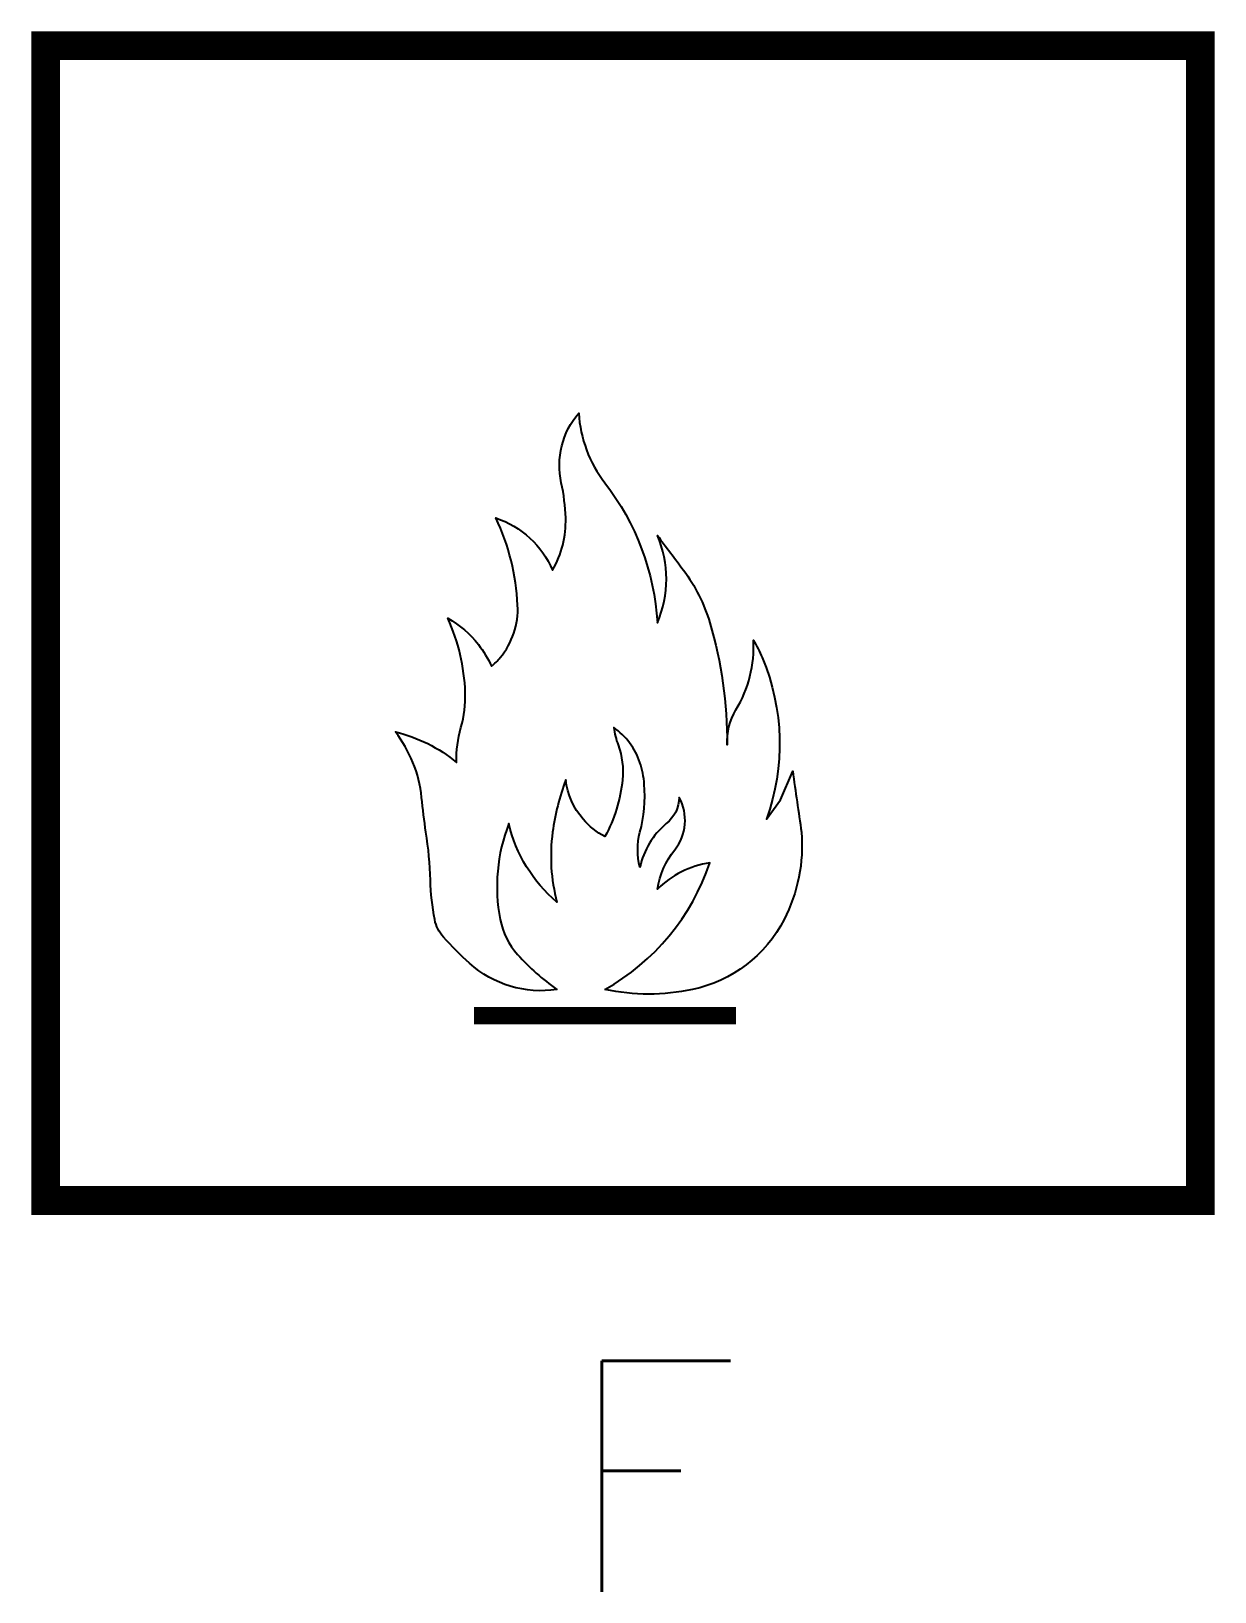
# Model space of a CAD drawing. Extents: x -5.1 to 5.1, y -8.4 to 5.1.
import ezdxf

# ---------------------------------------------------------------- set-up
doc = ezdxf.new("R2010")
doc.units = 0
doc.layers.add('TXT', color=7, linetype='CONTINUOUS')
doc.layers.add('VEILIG', color=7, linetype='CONTINUOUS')
doc.styles.get("Standard").update_dxf_attribs({"font": 'txt.shx'})

msp = doc.modelspace()

# ---------------------------------------------------------------- linework, layer by layer
at = {"layer": 'VEILIG', "color": 0, "const_width": 0.25}
msp.add_lwpolyline([(-5.006, -5), (4.995, -5), (4.995, 5.001), (-5.006, 5.001)], close=True, dxfattribs=at)
at = {"layer": 'VEILIG', "color": 0}
msp.add_lwpolyline([(-0.162, -3.173, 0.185678), (0.746, -2.076, 0.158108), (0.292, -2.303, -0.127138), (0.443, -1.963, 0.302776), (0.481, -1.509, -0.232708), (0.368, -1.736, 0.162278), (0.141, -2.114, -0.12787), (0.141, -1.811, 0.082034), (0.179, -1.395, 0.062258), (0.141, -1.206, 0.162278), (-0.086, -0.904, 0.052465), (-0.048, -1.055, -0.113209), (-0.01, -1.357, -0.09902), (-0.162, -1.849, -0.091449), (-0.351, -1.698, -0.148804), (-0.502, -1.357, 0.055056), (-0.615, -1.811, 0.09902), (-0.578, -2.416, -0.162278), (-0.994, -1.736, 0.143196), (-1.069, -2.568, 0.135749), (-0.918, -2.87, 0.055385), (-0.578, -3.173, -0.224827), (-1.334, -2.946, -0.025826), (-1.561, -2.719, -0.135882), (-1.636, -2.568, -0.041464), (-1.674, -2.227, 0.031452), (-1.712, -1.811, -0.014595), (-1.75, -1.509, 0.075047), (-1.825, -1.206, 0.062258), (-1.977, -0.942, -0.115121), (-1.447, -1.206, -0.07919), (-1.409, -0.904, 0.07919), (-1.372, -0.601, 0.09902), (-1.523, 0.042, -0.09902), (-1.258, -0.185, -0.062258), (-1.145, -0.374, 0.047192), (-1.069, -0.299, 0.186795), (-0.918, 0.155, 0.09902), (-1.107, 0.911, -0.21296), (-0.615, 0.458, 0.138383), (-0.502, 0.911, 0.047192), (-0.54, 1.214, -0.236068), (-0.389, 1.819, 0.150368), (-0.162, 1.214, -0.150368), (0.292, 0.004, 0.207987), (0.292, 0.76, -0.001706), (0.519, 0.458, -0.08845), (0.746, 0.004, -0.072783), (0.897, -1.055, -0.150368), (0.973, -0.752, 0.150368), (1.124, -0.147, -0.032291), (1.2, -0.299, -0.18821), (1.237, -1.698), (1.358, -1.531), (1.464, -1.282, -0.000763), (1.54, -1.811, -0.140281), (1.389, -2.568, -0.2255), (0.595, -3.173, -0.104122)], format="xyb", close=True, dxfattribs=at)
at = {"layer": 'VEILIG', "color": 0, "const_width": 0.151}
msp.add_lwpolyline([(-1.296, -3.399), (0.973, -3.399)], dxfattribs=at)

# ---------------------------------------------------------------- texts
at = {"layer": 'TXT', "color": 0}
msp.add_text('F', height=2, dxfattribs=at).set_placement((-0.533, -8.389))

doc.saveas('drawing.dxf')
